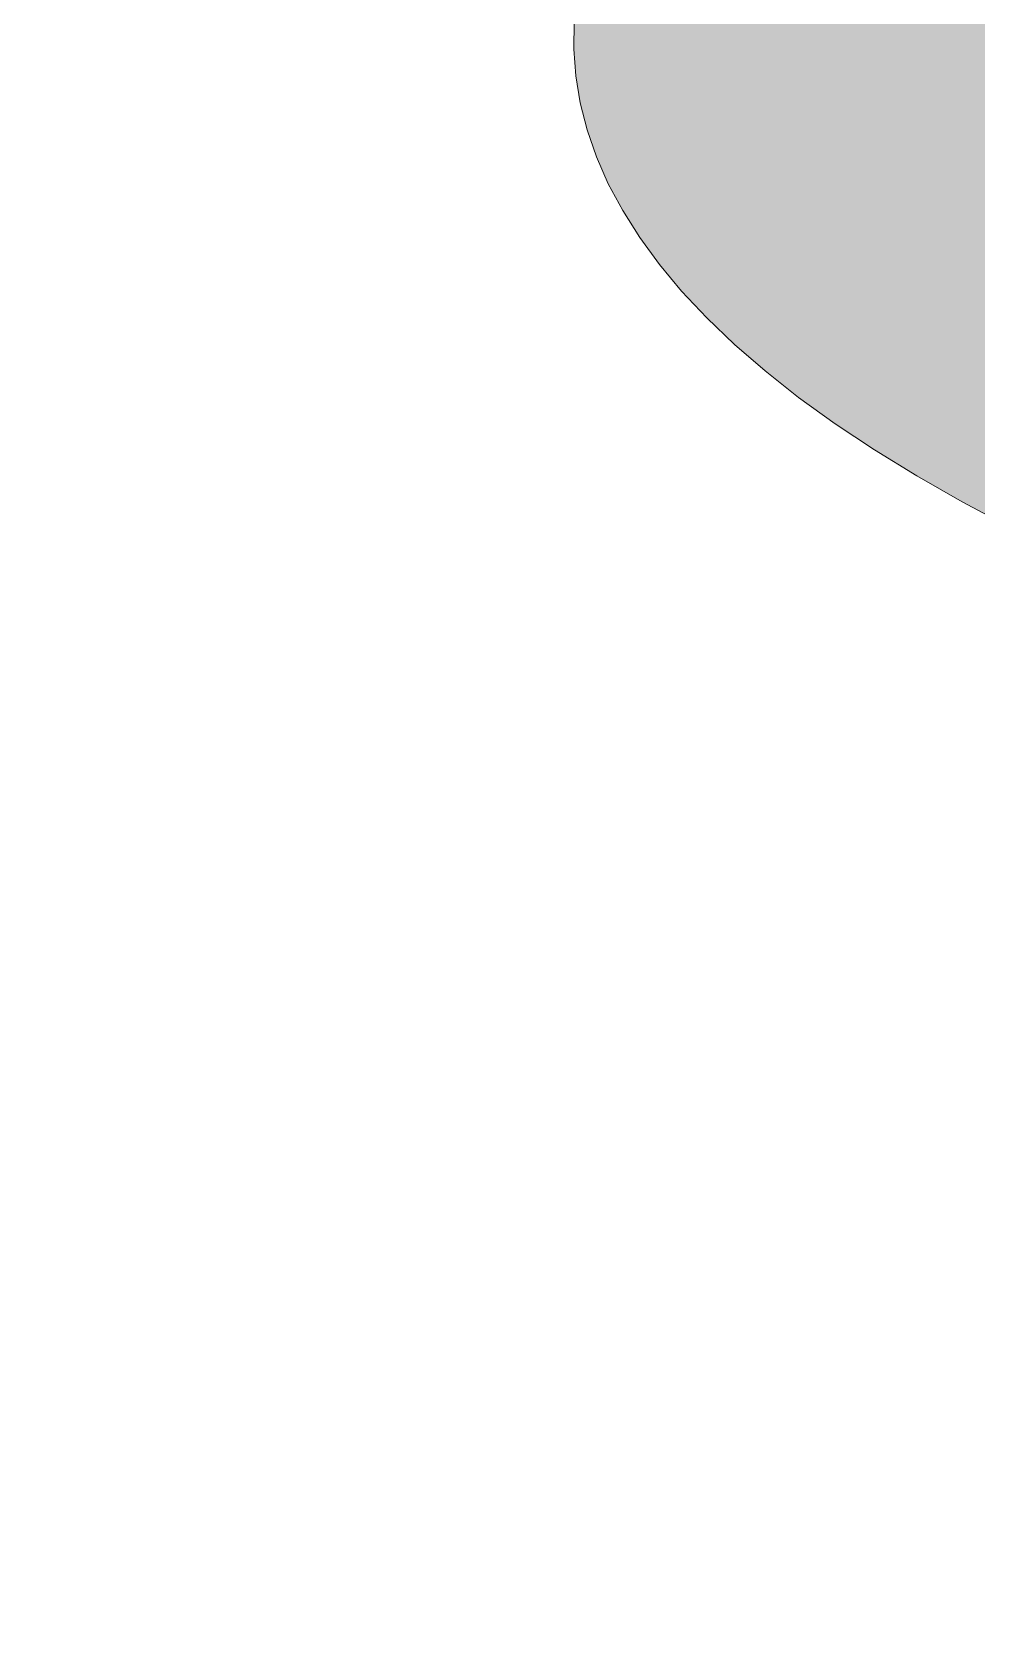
# Model space of a CAD drawing. Header units: inches. Extents: x 864 to 1056, y -656 to -424.
# Drawn here: x 1006.932 to 1007.759, y -489.212 to -487.811 of the extents above; entities that cross this region are included whole.
import ezdxf

# ---------------------------------------------------------------- set-up
doc = ezdxf.new("R2010")
doc.units = ezdxf.units.IN
doc.header["$MEASUREMENT"] = 0
doc.layers.add('Layer 1', color=7, linetype='Continuous')

msp = doc.modelspace()

# ---------------------------------------------------------------- hatches: boundary and pattern name
at = {"layer": 'Layer 1', "true_color": 0xf6f6f6}
h = msp.add_hatch(color=7, dxfattribs=at)
edge = h.paths.add_edge_path()
edge.add_spline(control_points=[(1012.4316, -490.7749), (1011.7031, -489.4399), (1007.7422, -491.6738), (1008.8271, -489.5117), (1009.0977, -489.0356), (1008.9824, -488.7061), (1008.2979, -488.4385), (1005.3125, -487.5615), (1010.7441, -485.9844), (1011.1318, -487.4917), (1011.6328, -489.8247), (1013.9766, -486.6143), (1016.374, -491.3848), (1014.8203, -491.0474), (1013.6982, -490.6118), (1012.4316, -490.7764), (1012.4316, -490.7764), (1012.4316, -490.7749), (1012.4316, -490.7749)], knot_values=[0, 0, 0, 0, 1, 1, 1, 2, 2, 2, 3, 3, 3, 4, 4, 4, 5, 5, 5, 6, 6, 6, 6], degree=3, periodic=1)

# ---------------------------------------------------------------- linework, layer by layer
at = {"layer": 'Layer 1', "lineweight": 0}
msp.add_open_spline([(1012.4316, -490.7749), (1011.7031, -489.4399), (1007.7422, -491.6738), (1008.8271, -489.5117), (1009.0977, -489.0356), (1008.9824, -488.7061), (1008.2979, -488.4385), (1005.3125, -487.5615), (1010.7441, -485.9844), (1011.1318, -487.4917), (1011.6328, -489.8247), (1013.9766, -486.6143), (1016.374, -491.3848), (1014.8203, -491.0474), (1013.6982, -490.6118), (1012.4316, -490.7764), (1012.4316, -490.7764), (1012.4316, -490.7749), (1012.4316, -490.7749)], degree=3, knots=[0, 0, 0, 0, 1, 1, 1, 2, 2, 2, 3, 3, 3, 4, 4, 4, 5, 5, 5, 6, 6, 6, 6], dxfattribs=at)

doc.saveas('drawing.dxf')
